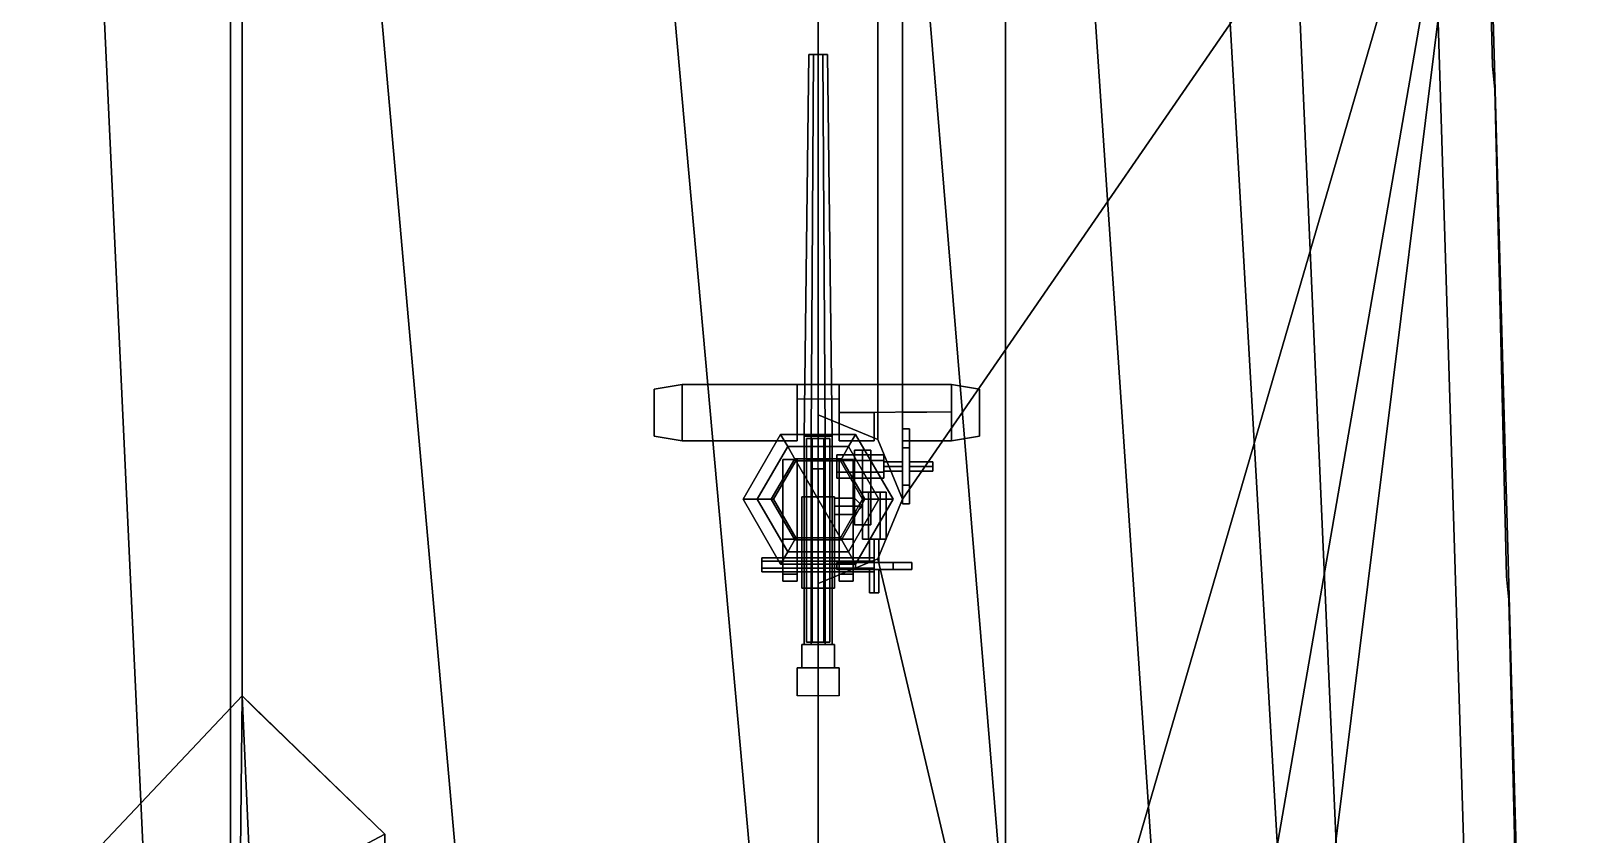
# Model space of a CAD drawing. Header units: millimetres. Extents: x -9 to 9, y -100 to 98.
# Drawn here: x 2.19 to 8.8, y 29.94 to 33.37 of the extents above; entities that cross this region are included whole.
import ezdxf

# ---------------------------------------------------------------- set-up
doc = ezdxf.new("R2010")
doc.units = ezdxf.units.MM
for name, color, linetype in [('gun', 1, 'Continuous'), ('railings', 6, 'Continuous'), ('sleeve', 5, 'Continuous'), ('superstructure', 3, 'Continuous'), ('turret', 2, 'Continuous')]:
    doc.layers.add(name, color=color, linetype=linetype)

msp = doc.modelspace()

# ---------------------------------------------------------------- linework, layer by layer
for points in [[(3.12, 20.15, -5.73), (1.7, 20.15, -5.92), (1.03, 34.97, -5.92), (2.43, 34.97, -5.73)], [(4.86, 20.15, -5.46), (3.12, 20.15, -5.73), (2.43, 34.97, -5.73), (3.55, 34.97, -5.46)], [(6.13, 20.15, -4.84), (4.86, 20.15, -5.46), (3.55, 34.97, -5.46), (4.8, 34.97, -4.84)], [(7.12, 20.15, -3.95), (6.13, 20.15, -4.84), (4.8, 34.97, -4.84), (5.9, 34.97, -3.95)], [(7.63, 20.15, -3.2), (7.12, 20.15, -3.95), (5.9, 34.97, -3.95), (6.63, 34.97, -3.2)], [(8.07, 20.15, -2.17), (7.63, 20.15, -3.2), (6.63, 34.97, -3.2), (7.22, 34.97, -2.17)], [(8.19, 20.15, -1.44), (8.07, 20.15, -2.17), (7.22, 34.97, -2.17), (7.54, 34.97, -1.44)], [(8.61, 20.15, 4.38), (8.19, 20.15, -1.44), (7.54, 34.97, -1.44), (8.15, 34.97, 4.38)], [(8.8, 20.15, 7.23), (8.61, 20.15, 4.38), (8.15, 34.97, 4.38), (8.39, 34.97, 7.23)]]:
    msp.add_3dface(points)
at = {"layer": 'gun'}
for points in [[(5.51, 33.27, 11.19), (5.53, 33.27, 11.1554), (5.52, 31.64, 11.138), (5.49, 31.64, 11.19)], [(5.53, 33.27, 11.2246), (5.51, 33.27, 11.19), (5.49, 31.64, 11.19), (5.52, 31.64, 11.242)], [(5.59, 33.27, 11.19), (5.51, 33.27, 11.19), (5.53, 33.27, 11.2246), (5.57, 33.27, 11.2246)], [(5.57, 33.27, 11.1554), (5.53, 33.27, 11.1554), (5.51, 33.27, 11.19), (5.59, 33.27, 11.19)], [(5.53, 33.27, 11.1554), (5.57, 33.27, 11.1554), (5.58, 31.64, 11.138), (5.52, 31.64, 11.138)], [(5.57, 33.27, 11.2246), (5.53, 33.27, 11.2246), (5.52, 31.64, 11.242), (5.58, 31.64, 11.242)], [(5.57, 33.27, 11.1554), (5.59, 33.27, 11.19), (5.61, 31.64, 11.19), (5.58, 31.64, 11.138)], [(5.59, 33.27, 11.19), (5.57, 33.27, 11.2246), (5.58, 31.64, 11.242), (5.61, 31.64, 11.19)], [(5.52, 31.64, 11.242), (5.49, 31.64, 11.19), (5.49, 30.75, 11.19), (5.52, 30.75, 11.242)], [(5.49, 31.64, 11.19), (5.52, 31.64, 11.138), (5.52, 30.75, 11.138), (5.49, 30.75, 11.19)], [(5.58, 31.64, 11.242), (5.52, 31.64, 11.242), (5.52, 30.75, 11.242), (5.58, 30.75, 11.242)], [(5.52, 31.64, 11.138), (5.58, 31.64, 11.138), (5.58, 30.75, 11.138), (5.52, 30.75, 11.138)], [(5.61, 31.64, 11.19), (5.58, 31.64, 11.242), (5.58, 30.75, 11.242), (5.61, 30.75, 11.19)], [(5.58, 31.64, 11.138), (5.61, 31.64, 11.19), (5.61, 30.75, 11.19), (5.58, 30.75, 11.138)], [(5.52, 31.5, 11.31), (5.55, 31.5, 11.28), (5.55, 30.75, 11.28), (5.52, 30.75, 11.31)], [(5.55, 31.5, 11.34), (5.52, 31.5, 11.31), (5.52, 30.75, 11.31), (5.55, 30.75, 11.34)], [(5.52, 31.5, 11.07), (5.55, 31.5, 11.04), (5.55, 30.75, 11.04), (5.52, 30.75, 11.07)], [(5.55, 31.5, 11.1), (5.52, 31.5, 11.07), (5.52, 30.75, 11.07), (5.55, 30.75, 11.1)], [(5.55, 31.5, 11.28), (5.58, 31.5, 11.31), (5.58, 30.75, 11.31), (5.55, 30.75, 11.28)], [(5.58, 31.5, 11.31), (5.55, 31.5, 11.34), (5.55, 30.75, 11.34), (5.58, 30.75, 11.31)], [(5.55, 31.5, 11.04), (5.58, 31.5, 11.07), (5.58, 30.75, 11.07), (5.55, 30.75, 11.04)], [(5.58, 31.5, 11.07), (5.55, 31.5, 11.1), (5.55, 30.75, 11.1), (5.58, 30.75, 11.07)], [(5.48, 30.75, 11.38), (5.48, 30.65, 11.38), (5.62, 30.65, 11.38), (5.62, 30.75, 11.38)], [(5.62, 30.75, 10.99), (5.62, 30.65, 10.99), (5.48, 30.65, 10.99), (5.48, 30.75, 10.99)], [(5.48, 30.75, 10.99), (5.48, 30.65, 10.99), (5.48, 30.65, 11.38), (5.48, 30.75, 11.38)], [(5.62, 30.75, 11.38), (5.62, 30.75, 10.99), (5.48, 30.75, 10.99), (5.48, 30.75, 11.38)], [(5.62, 30.65, 11.38), (5.62, 30.65, 10.99), (5.62, 30.75, 10.99), (5.62, 30.75, 11.38)], [(5.64, 30.65, 10.99), (5.64, 30.53, 10.99), (5.46, 30.53, 10.99), (5.46, 30.65, 10.99)], [(5.64, 30.65, 11.25), (5.64, 30.65, 10.99), (5.46, 30.65, 10.99), (5.46, 30.65, 11.25)], [(5.46, 30.65, 10.99), (5.46, 30.53, 10.99), (5.46, 30.53, 11.25), (5.46, 30.65, 11.25)], [(5.48, 30.65, 11.38), (5.48, 30.65, 11.25), (5.62, 30.65, 11.25), (5.62, 30.65, 11.38)], [(5.64, 30.53, 11.25), (5.64, 30.53, 10.99), (5.64, 30.65, 10.99), (5.64, 30.65, 11.25)]]:
    msp.add_3dface(points, dxfattribs=at)
at = {"layer": 'railings'}
for points in [[(3.09, 32.94, 12.56), (3.09, 35.26, 12.56), (3.09, 35.26, 12.45), (3.09, 32.94, 12.45)], [(3.09, 32.94, 12.45), (3.09, 35.26, 12.45), (3.09, 35.26, 12.56), (3.09, 32.94, 12.56)], [(3.09, 32.94, 12.92), (3.09, 35.26, 12.92), (3.09, 35.26, 13.03), (3.09, 32.94, 13.03)], [(3.09, 32.94, 13.03), (3.09, 35.26, 13.03), (3.09, 35.26, 12.92), (3.09, 32.94, 12.92)], [(8.43, 33.22, 7.79), (8.39, 34.87, 7.79), (8.39, 34.87, 7.68), (8.43, 33.22, 7.68)], [(8.43, 33.22, 7.68), (8.39, 34.87, 7.68), (8.39, 34.87, 7.79), (8.43, 33.22, 7.79)], [(8.43, 33.22, 8.15), (8.39, 34.87, 8.15), (8.39, 34.87, 8.26), (8.43, 33.22, 8.26)], [(8.43, 33.22, 8.26), (8.39, 34.87, 8.26), (8.39, 34.87, 8.15), (8.43, 33.22, 8.15)], [(6.35, 31.8, 10.22), (6.35, 34.11, 10.22), (6.35, 34.11, 10.33), (6.35, 31.8, 10.33)], [(6.35, 31.8, 10.33), (6.35, 34.11, 10.33), (6.35, 34.11, 10.22), (6.35, 31.8, 10.22)], [(6.35, 31.8, 10.8), (6.35, 34.11, 10.8), (6.35, 34.11, 10.69), (6.35, 31.8, 10.69)], [(6.35, 31.8, 10.69), (6.35, 34.11, 10.69), (6.35, 34.11, 10.8), (6.35, 31.8, 10.8)], [(8.43, 33.22, 7.23), (8.43, 33.22, 8.26), (8.44, 33.12, 8.26), (8.44, 33.12, 7.23)], [(8.44, 33.12, 7.23), (8.44, 33.12, 8.26), (8.43, 33.22, 8.26), (8.43, 33.22, 7.23)], [(8.49, 31.04, 7.68), (8.44, 33.12, 7.68), (8.44, 33.12, 7.79), (8.49, 31.04, 7.79)], [(8.49, 31.04, 7.79), (8.44, 33.12, 7.79), (8.44, 33.12, 7.68), (8.49, 31.04, 7.68)], [(8.49, 31.04, 8.26), (8.44, 33.12, 8.26), (8.44, 33.12, 8.15), (8.49, 31.04, 8.15)], [(8.49, 31.04, 8.15), (8.44, 33.12, 8.15), (8.44, 33.12, 8.26), (8.49, 31.04, 8.26)], [(3.09, 32.84, 12), (3.09, 32.84, 13.03), (3.09, 32.94, 13.03), (3.09, 32.94, 12)], [(3.09, 32.94, 12), (3.09, 32.94, 13.03), (3.09, 32.84, 13.03), (3.09, 32.84, 12)], [(3.09, 30.53, 12.56), (3.09, 32.84, 12.56), (3.09, 32.84, 12.45), (3.09, 30.53, 12.45)], [(3.09, 30.53, 12.45), (3.09, 32.84, 12.45), (3.09, 32.84, 12.56), (3.09, 30.53, 12.56)], [(3.09, 30.53, 12.92), (3.09, 32.84, 12.92), (3.09, 32.84, 13.03), (3.09, 30.53, 13.03)], [(3.09, 30.53, 13.03), (3.09, 32.84, 13.03), (3.09, 32.84, 12.92), (3.09, 30.53, 12.92)], [(6.35, 31.7, 9.77), (6.35, 31.7, 10.8), (6.35, 31.8, 10.8), (6.35, 31.8, 9.77)], [(6.35, 31.8, 9.77), (6.35, 31.8, 10.8), (6.35, 31.7, 10.8), (6.35, 31.7, 9.77)], [(6.35, 29.39, 10.33), (6.35, 31.7, 10.33), (6.35, 31.7, 10.22), (6.35, 29.39, 10.22)], [(6.35, 29.39, 10.22), (6.35, 31.7, 10.22), (6.35, 31.7, 10.33), (6.35, 29.39, 10.33)], [(6.35, 29.39, 10.69), (6.35, 31.7, 10.69), (6.35, 31.7, 10.8), (6.35, 29.39, 10.8)], [(6.35, 29.39, 10.8), (6.35, 31.7, 10.8), (6.35, 31.7, 10.69), (6.35, 29.39, 10.69)], [(8.5, 30.94, 7.23), (8.5, 30.94, 8.26), (8.49, 31.04, 8.26), (8.49, 31.04, 7.23)], [(8.49, 31.04, 7.23), (8.49, 31.04, 8.26), (8.5, 30.94, 8.26), (8.5, 30.94, 7.23)], [(8.55, 28.86, 7.79), (8.5, 30.94, 7.79), (8.5, 30.94, 7.68), (8.55, 28.86, 7.68)], [(8.55, 28.86, 7.68), (8.5, 30.94, 7.68), (8.5, 30.94, 7.79), (8.55, 28.86, 7.79)], [(8.55, 28.86, 8.15), (8.5, 30.94, 8.15), (8.5, 30.94, 8.26), (8.55, 28.86, 8.26)], [(8.55, 28.86, 8.26), (8.5, 30.94, 8.26), (8.5, 30.94, 8.15), (8.55, 28.86, 8.15)], [(3.15, 30.47, 12), (3.15, 30.47, 13.03), (3.09, 30.53, 13.03), (3.09, 30.53, 12)], [(3.09, 30.53, 12), (3.09, 30.53, 13.03), (3.15, 30.47, 13.03), (3.15, 30.47, 12)], [(3.7, 29.94, 12.56), (3.15, 30.47, 12.56), (3.15, 30.47, 12.45), (3.7, 29.94, 12.45)], [(3.7, 29.94, 12.45), (3.15, 30.47, 12.45), (3.15, 30.47, 12.56), (3.7, 29.94, 12.56)], [(3.7, 29.94, 12.92), (3.15, 30.47, 12.92), (3.15, 30.47, 13.03), (3.7, 29.94, 13.03)], [(3.7, 29.94, 13.03), (3.15, 30.47, 13.03), (3.15, 30.47, 12.92), (3.7, 29.94, 12.92)]]:
    msp.add_3dface(points, dxfattribs=at)
at = {"layer": 'sleeve'}
for points in [[(5.5, 31.63, 11.07), (5.525, 31.63, 11.0267), (5.525, 30.76, 11.0267), (5.5, 30.76, 11.07)], [(5.525, 31.63, 11.1133), (5.5, 31.63, 11.07), (5.5, 30.76, 11.07), (5.525, 30.76, 11.1133)], [(5.6, 31.63, 11.07), (5.5, 31.63, 11.07), (5.525, 31.63, 11.1133), (5.575, 31.63, 11.1133)], [(5.575, 31.63, 11.0267), (5.525, 31.63, 11.0267), (5.5, 31.63, 11.07), (5.6, 31.63, 11.07)], [(5.525, 31.63, 11.0267), (5.575, 31.63, 11.0267), (5.575, 30.76, 11.0267), (5.525, 30.76, 11.0267)], [(5.575, 31.63, 11.1133), (5.525, 31.63, 11.1133), (5.525, 30.76, 11.1133), (5.575, 30.76, 11.1133)], [(5.575, 31.63, 11.0267), (5.6, 31.63, 11.07), (5.6, 30.76, 11.07), (5.575, 30.76, 11.0267)], [(5.6, 31.63, 11.07), (5.575, 31.63, 11.1133), (5.575, 30.76, 11.1133), (5.6, 30.76, 11.07)], [(5.5, 31.54, 11.31), (5.525, 31.54, 11.2667), (5.525, 30.76, 11.2667), (5.5, 30.76, 11.31)], [(5.525, 31.54, 11.3533), (5.5, 31.54, 11.31), (5.5, 30.76, 11.31), (5.525, 30.76, 11.3533)], [(5.575, 31.54, 11.2667), (5.525, 31.54, 11.2667), (5.5, 31.54, 11.31), (5.6, 31.54, 11.31)], [(5.6, 31.54, 11.31), (5.5, 31.54, 11.31), (5.525, 31.54, 11.3533), (5.575, 31.54, 11.3533)], [(5.525, 31.54, 11.2667), (5.575, 31.54, 11.2667), (5.575, 30.76, 11.2667), (5.525, 30.76, 11.2667)], [(5.575, 31.54, 11.3533), (5.525, 31.54, 11.3533), (5.525, 30.76, 11.3533), (5.575, 30.76, 11.3533)], [(5.575, 31.54, 11.2667), (5.6, 31.54, 11.31), (5.6, 30.76, 11.31), (5.575, 30.76, 11.2667)], [(5.6, 31.54, 11.31), (5.575, 31.54, 11.3533), (5.575, 30.76, 11.3533), (5.6, 30.76, 11.31)], [(5.74, 31.58, 11.235), (5.705, 31.58, 11.2), (5.705, 31.26, 11.2), (5.74, 31.26, 11.235)], [(5.705, 31.58, 11.2), (5.74, 31.58, 11.165), (5.74, 31.26, 11.165), (5.705, 31.26, 11.2)], [(5.775, 31.58, 11.2), (5.74, 31.58, 11.165), (5.705, 31.58, 11.2), (5.74, 31.58, 11.235)], [(5.775, 31.58, 11.2), (5.74, 31.58, 11.235), (5.74, 31.26, 11.235), (5.775, 31.26, 11.2)], [(5.74, 31.58, 11.165), (5.775, 31.58, 11.2), (5.775, 31.26, 11.2), (5.74, 31.26, 11.165)], [(5.48, 31.38, 11.38), (5.48, 30.99, 11.38), (5.62, 30.99, 11.38), (5.62, 31.38, 11.38)], [(5.62, 31.38, 10.99), (5.62, 30.99, 10.99), (5.48, 30.99, 10.99), (5.48, 31.38, 10.99)], [(5.48, 31.38, 10.99), (5.48, 30.99, 10.99), (5.48, 30.99, 11.38), (5.48, 31.38, 11.38)], [(5.62, 31.38, 11.38), (5.62, 31.38, 10.99), (5.48, 31.38, 10.99), (5.48, 31.38, 11.38)], [(5.62, 30.99, 11.38), (5.62, 30.99, 10.99), (5.62, 31.38, 10.99), (5.62, 31.38, 11.38)], [(5.62, 31.375, 11.2), (5.62, 31.34, 11.235), (5.74, 31.34, 11.235), (5.705, 31.375, 11.2)], [(5.62, 31.34, 11.165), (5.62, 31.375, 11.2), (5.705, 31.375, 11.2), (5.74, 31.34, 11.165)], [(5.62, 31.34, 11.235), (5.62, 31.305, 11.2), (5.705, 31.305, 11.2), (5.74, 31.34, 11.235)], [(5.62, 31.305, 11.2), (5.62, 31.34, 11.165), (5.74, 31.34, 11.165), (5.705, 31.305, 11.2)], [(5.74, 31.26, 11.235), (5.705, 31.26, 11.2), (5.74, 31.26, 11.165), (5.775, 31.26, 11.2)], [(5.31, 31.075, 11.206), (5.31, 31.105, 11.206), (5.31, 31.12, 11.18), (5.31, 31.06, 11.18)], [(5.79, 31.105, 11.206), (5.79, 31.12, 11.18), (5.31, 31.12, 11.18), (5.31, 31.105, 11.206)], [(5.31, 31.06, 11.18), (5.31, 31.12, 11.18), (5.31, 31.105, 11.154), (5.31, 31.075, 11.154)], [(5.79, 31.12, 11.18), (5.79, 31.105, 11.154), (5.31, 31.105, 11.154), (5.31, 31.12, 11.18)], [(5.79, 31.075, 11.206), (5.79, 31.105, 11.206), (5.31, 31.105, 11.206), (5.31, 31.075, 11.206)], [(5.79, 31.105, 11.154), (5.79, 31.075, 11.154), (5.31, 31.075, 11.154), (5.31, 31.105, 11.154)], [(5.79, 31.105, 11.154), (5.79, 31.12, 11.18), (5.79, 31.105, 11.206), (5.79, 31.075, 11.154)], [(5.79, 31.075, 11.154), (5.79, 31.105, 11.206), (5.79, 31.075, 11.206), (5.79, 31.06, 11.18)], [(5.79, 31.06, 11.18), (5.79, 31.075, 11.206), (5.31, 31.075, 11.206), (5.31, 31.06, 11.18)], [(5.79, 31.075, 11.154), (5.79, 31.06, 11.18), (5.31, 31.06, 11.18), (5.31, 31.075, 11.154)], [(5.48, 30.99, 11.38), (5.48, 30.99, 10.99), (5.62, 30.99, 10.99), (5.62, 30.99, 11.38)], [(5.6, 30.76, 11.31), (5.5, 30.76, 11.31), (5.525, 30.76, 11.2667), (5.575, 30.76, 11.2667)], [(5.575, 30.76, 11.3533), (5.525, 30.76, 11.3533), (5.5, 30.76, 11.31), (5.6, 30.76, 11.31)], [(5.575, 30.76, 11.1133), (5.525, 30.76, 11.1133), (5.5, 30.76, 11.07), (5.6, 30.76, 11.07)], [(5.6, 30.76, 11.07), (5.5, 30.76, 11.07), (5.525, 30.76, 11.0267), (5.575, 30.76, 11.0267)]]:
    msp.add_3dface(points, dxfattribs=at)
at = {"layer": 'superstructure'}
for points in [[(3.04, 25.87, 9.77), (3.04, 38.72, 9.77), (3.04, 38.72, 11.95), (3.04, 25.87, 11.95)], [(3.04, 25.87, 11.95), (3.04, 38.72, 11.95), (3.09, 35.26, 11.95), (3.09, 30.53, 11.95)], [(6.35, 29.25, 9.77), (6.35, 37.72, 9.77), (-6.35, 37.72, 9.77), (-6.35, 29.25, 9.77)], [(5.55, 29.25, 9.72), (5.55, 37.72, 9.72), (6.35, 37.72, 9.72), (6.35, 29.25, 9.72)], [(6.35, 29.25, 9.72), (6.35, 37.72, 9.72), (6.35, 37.72, 9.77), (6.35, 29.25, 9.77)], [(3.09, 30.53, 12), (3.09, 35.26, 12), (1.36, 34.07, 12), (1.36, 28.7, 12)], [(3.09, 30.53, 11.95), (3.09, 35.26, 11.95), (3.09, 35.26, 12), (3.09, 30.53, 12)], [(5.8046, 31.1154, 7.23), (6.46, 28.3362, 7.23), (8.39, 34.97, 7.23), (5.91, 31.37, 7.23)], [(8.39, 34.97, 7.23), (5.91, 34.56, 7.23), (5.91, 34.56, 7.23), (5.91, 31.37, 7.23)], [(8.39, 34.97, 7.23), (6.46, 28.3362, 7.23), (6.46, 28.3362, 7.23), (7.1262, 27.67, 7.23)], [(8.39, 34.97, 7.23), (7.1262, 27.67, 7.23), (7.1262, 27.67, 7.23), (7.37, 26.76, 7.23)], [(8.39, 34.97, 7.23), (7.37, 26.76, 7.23), (7.37, 26.76, 7.23), (8.8, 20.15, 7.23)], [(5.8046, 31.6246, 7.23), (5.91, 31.37, 7.23), (5.91, 34.56, 7.23), (5.8046, 34.3054, 7.23)], [(5.55, 31.73, 7.23), (5.8046, 31.6246, 7.23), (5.8046, 34.3054, 7.23), (5.55, 34.2, 7.23)], [(5.55, 31.73, 7.23), (5.55, 34.2, 7.23), (5.55, 34.2, 9.72), (5.55, 31.73, 9.72)], [(5.55, 31.73, 9.72), (5.8046, 31.6246, 9.72), (5.8046, 31.6246, 7.23), (5.55, 31.73, 7.23)], [(5.8046, 31.6246, 9.72), (5.91, 31.37, 9.72), (5.91, 31.37, 7.23), (5.8046, 31.6246, 7.23)], [(5.91, 31.37, 9.72), (5.8046, 31.1154, 9.72), (5.8046, 31.1154, 7.23), (5.91, 31.37, 7.23)], [(5.8046, 31.1154, 9.72), (5.55, 31.01, 9.72), (5.55, 31.01, 7.23), (5.8046, 31.1154, 7.23)], [(5.55, 28.58, 7.23), (6.46, 28.3362, 7.23), (5.8046, 31.1154, 7.23), (5.55, 31.01, 7.23)], [(5.55, 28.58, 7.23), (5.55, 31.01, 7.23), (5.55, 31.01, 9.72), (5.55, 28.58, 9.72)], [(3.7, 29.94, 12), (3.09, 30.53, 12), (1.36, 28.7, 12)], [(3.04, 25.87, 11.95), (3.09, 30.53, 11.95), (3.23, 27.39, 11.95), (3.23, 25.76, 11.95)], [(3.7, 29.94, 11.95), (3.09, 30.53, 11.95), (3.09, 30.53, 12), (3.7, 29.94, 12)], [(3.23, 27.39, 11.95), (3.09, 30.53, 11.95), (3.7, 29.94, 11.95), (3.7, 27.8, 11.95)], [(3.7, 27.8, 12), (3.7, 29.94, 12), (1.36, 28.7, 12), (1.27, 28.6, 12)], [(3.7, 27.8, 11.95), (3.7, 29.94, 11.95), (3.7, 29.94, 12), (3.7, 27.8, 12)]]:
    msp.add_3dface(points, dxfattribs=at)
at = {"layer": 'turret'}
for points in [[(4.97, 31.86, 10.55), (4.85, 31.84, 10.64), (4.85, 31.64, 11.74), (4.97, 31.62, 11.85)], [(4.97, 31.62, 11.85), (4.85, 31.64, 11.74), (4.85, 31.84, 10.64), (4.97, 31.86, 10.55)], [(4.97, 31.86, 10.55), (5.46, 31.86, 10.55), (5.46, 31.62, 11.85), (4.97, 31.62, 11.85)], [(4.97, 31.62, 11.85), (5.46, 31.62, 11.85), (5.46, 31.86, 10.55), (4.97, 31.86, 10.55)], [(5.46, 31.7991, 10.88), (5.64, 31.7971, 10.88), (5.64, 31.86, 10.55), (5.46, 31.86, 10.55)], [(5.46, 31.86, 10.55), (5.64, 31.86, 10.55), (5.64, 31.7971, 10.88), (5.46, 31.7991, 10.88)], [(5.55, 31.54, 10.66), (5.55, 31.83, 10.66), (5.55, 31.82, 10.72), (5.55, 31.54, 10.72)], [(5.55, 31.54, 10.72), (5.55, 31.82, 10.72), (5.55, 31.83, 10.66), (5.55, 31.54, 10.66)], [(5.64, 31.74, 11.18), (6.12, 31.7437, 11.18), (6.12, 31.86, 10.55), (5.64, 31.86, 10.55)], [(5.64, 31.86, 10.55), (6.12, 31.86, 10.55), (6.12, 31.7437, 11.18), (5.64, 31.74, 11.18)], [(6.12, 31.62, 11.85), (6.24, 31.64, 11.74), (6.24, 31.84, 10.64), (6.12, 31.86, 10.55)], [(6.12, 31.86, 10.55), (6.24, 31.84, 10.64), (6.24, 31.64, 11.74), (6.12, 31.62, 11.85)], [(5.64, 31.74, 11.18), (5.79, 31.74, 11.18), (5.79, 31.62, 11.84), (5.64, 31.62, 11.84)], [(5.64, 31.62, 11.84), (5.79, 31.62, 11.84), (5.79, 31.74, 11.18), (5.64, 31.74, 11.18)], [(5.91, 31.74, 11.18), (6.12, 31.7437, 11.18), (6.12, 31.62, 11.85), (5.91, 31.62, 11.85)], [(5.91, 31.62, 11.85), (6.12, 31.62, 11.85), (6.12, 31.7437, 11.18), (5.91, 31.74, 11.18)], [(5.39, 31.6471, 9.77), (5.23, 31.37, 9.77), (5.23, 31.37, 10.09), (5.39, 31.6471, 10.09)], [(5.39, 31.6471, 10.09), (5.23, 31.37, 10.09), (5.29, 31.37, 10.16), (5.42, 31.5952, 10.16)], [(5.71, 31.6471, 9.77), (5.39, 31.6471, 9.77), (5.39, 31.6471, 10.09), (5.71, 31.6471, 10.09)], [(5.71, 31.6471, 10.09), (5.39, 31.6471, 10.09), (5.42, 31.5952, 10.16), (5.68, 31.5952, 10.16)], [(5.87, 31.37, 10.09), (5.71, 31.6471, 10.09), (5.68, 31.5952, 10.16), (5.81, 31.37, 10.16)], [(5.87, 31.37, 9.77), (5.71, 31.6471, 9.77), (5.71, 31.6471, 10.09), (5.87, 31.37, 10.09)], [(5.91, 31.35, 10.84), (5.91, 31.67, 10.84), (5.91, 31.59, 10.7014), (5.91, 31.43, 10.7014)], [(5.94, 31.67, 10.84), (5.94, 31.59, 10.7014), (5.91, 31.59, 10.7014), (5.91, 31.67, 10.84)], [(5.91, 31.43, 10.9786), (5.91, 31.59, 10.9786), (5.91, 31.67, 10.84), (5.91, 31.35, 10.84)], [(5.94, 31.59, 10.9786), (5.94, 31.67, 10.84), (5.91, 31.67, 10.84), (5.91, 31.59, 10.9786)], [(5.94, 31.43, 10.7014), (5.94, 31.59, 10.7014), (5.94, 31.67, 10.84), (5.94, 31.35, 10.84)], [(5.94, 31.35, 10.84), (5.94, 31.67, 10.84), (5.94, 31.59, 10.9786), (5.94, 31.43, 10.9786)], [(5.42, 31.5952, 10.16), (5.29, 31.37, 10.16), (5.36, 31.37, 10.57), (5.455, 31.5345, 10.57)], [(5.45, 31.5432, 10.6), (5.35, 31.37, 10.6), (5.35, 31.37, 10.83), (5.45, 31.5432, 10.83)], [(5.455, 31.5345, 10.57), (5.36, 31.37, 10.57), (5.35, 31.37, 10.6), (5.45, 31.5432, 10.6)], [(5.35, 31.37, 10.83), (5.45, 31.1968, 10.83), (5.65, 31.1968, 10.83), (5.45, 31.5432, 10.83)], [(5.46, 31.54, 10.83), (5.46, 31.2, 10.83), (5.4, 31.2, 10.83), (5.4, 31.54, 10.83)], [(5.4, 31.54, 10.83), (5.4, 31.2, 10.83), (5.4, 31.02, 11.15), (5.4, 31.12, 11.25)], [(5.46, 31.12, 11.25), (5.46, 31.54, 10.83), (5.4, 31.54, 10.83), (5.4, 31.12, 11.25)], [(5.68, 31.5952, 10.16), (5.42, 31.5952, 10.16), (5.455, 31.5345, 10.57), (5.645, 31.5345, 10.57)], [(5.65, 31.5432, 10.6), (5.45, 31.5432, 10.6), (5.45, 31.5432, 10.83), (5.65, 31.5432, 10.83)], [(5.645, 31.5345, 10.57), (5.455, 31.5345, 10.57), (5.45, 31.5432, 10.6), (5.65, 31.5432, 10.6)], [(5.45, 31.5432, 10.83), (5.65, 31.1968, 10.83), (5.75, 31.37, 10.83), (5.65, 31.5432, 10.83)], [(5.46, 31.02, 11.15), (5.46, 31.2, 10.83), (5.46, 31.54, 10.83), (5.46, 31.12, 11.25)], [(5.63, 31.46, 10.84), (5.63, 31.56, 10.84), (5.63, 31.535, 10.7967), (5.63, 31.485, 10.7967)], [(5.63, 31.485, 10.8833), (5.63, 31.535, 10.8833), (5.63, 31.56, 10.84), (5.63, 31.46, 10.84)], [(5.83, 31.56, 10.84), (5.83, 31.535, 10.7967), (5.63, 31.535, 10.7967), (5.63, 31.56, 10.84)], [(5.83, 31.535, 10.8833), (5.83, 31.56, 10.84), (5.63, 31.56, 10.84), (5.63, 31.535, 10.8833)], [(5.7, 31.54, 10.83), (5.7, 31.2, 10.83), (5.64, 31.2, 10.83), (5.64, 31.54, 10.83)], [(5.7, 31.12, 11.25), (5.7, 31.54, 10.83), (5.64, 31.54, 10.83), (5.64, 31.12, 11.25)], [(5.64, 31.54, 10.83), (5.64, 31.2, 10.83), (5.64, 31.02, 11.15), (5.64, 31.12, 11.25)], [(5.81, 31.37, 10.16), (5.68, 31.5952, 10.16), (5.645, 31.5345, 10.57), (5.74, 31.37, 10.57)], [(5.74, 31.37, 10.57), (5.645, 31.5345, 10.57), (5.65, 31.5432, 10.6), (5.75, 31.37, 10.6)], [(5.75, 31.37, 10.6), (5.65, 31.5432, 10.6), (5.65, 31.5432, 10.83), (5.75, 31.37, 10.83)], [(5.7, 31.02, 11.15), (5.7, 31.2, 10.83), (5.7, 31.54, 10.83), (5.7, 31.12, 11.25)], [(5.83, 31.485, 10.7967), (5.83, 31.535, 10.7967), (5.83, 31.56, 10.84), (5.83, 31.46, 10.84)], [(5.83, 31.46, 10.84), (5.83, 31.56, 10.84), (5.83, 31.535, 10.8833), (5.83, 31.485, 10.8833)], [(5.94, 31.59, 10.7014), (5.94, 31.43, 10.7014), (5.91, 31.43, 10.7014), (5.91, 31.59, 10.7014)], [(5.94, 31.43, 10.9786), (5.94, 31.59, 10.9786), (5.91, 31.59, 10.9786), (5.91, 31.43, 10.9786)], [(5.83, 31.535, 10.7967), (5.83, 31.485, 10.7967), (5.63, 31.485, 10.7967), (5.63, 31.535, 10.7967)], [(5.83, 31.485, 10.8833), (5.83, 31.535, 10.8833), (5.63, 31.535, 10.8833), (5.63, 31.485, 10.8833)], [(5.83, 31.485, 10.7967), (5.83, 31.46, 10.84), (5.63, 31.46, 10.84), (5.63, 31.485, 10.7967)], [(5.83, 31.46, 10.84), (5.83, 31.485, 10.8833), (5.63, 31.485, 10.8833), (5.63, 31.46, 10.84)], [(5.91, 31.53, 10.84), (5.91, 31.51, 10.82), (5.83, 31.51, 10.82), (5.83, 31.53, 10.84)], [(5.91, 31.51, 10.86), (5.91, 31.53, 10.84), (5.83, 31.53, 10.84), (5.83, 31.51, 10.86)], [(5.91, 31.51, 10.82), (5.91, 31.49, 10.84), (5.83, 31.49, 10.84), (5.83, 31.51, 10.82)], [(5.91, 31.49, 10.84), (5.91, 31.51, 10.86), (5.83, 31.51, 10.86), (5.83, 31.49, 10.84)], [(6.04, 31.53, 10.94), (6.04, 31.51, 10.92), (5.94, 31.51, 10.92), (5.94, 31.53, 10.94)], [(6.04, 31.51, 10.96), (6.04, 31.53, 10.94), (5.94, 31.53, 10.94), (5.94, 31.51, 10.96)], [(6.04, 31.51, 10.92), (6.04, 31.49, 10.94), (5.94, 31.49, 10.94), (5.94, 31.51, 10.92)], [(6.04, 31.49, 10.94), (6.04, 31.51, 10.96), (5.94, 31.51, 10.96), (5.94, 31.49, 10.94)], [(6.04, 31.49, 10.94), (6.04, 31.51, 10.92), (6.04, 31.53, 10.94), (6.04, 31.51, 10.96)], [(5.94, 31.43, 10.7014), (5.94, 31.35, 10.84), (5.91, 31.35, 10.84), (5.91, 31.43, 10.7014)], [(5.94, 31.35, 10.84), (5.94, 31.43, 10.9786), (5.91, 31.43, 10.9786), (5.91, 31.35, 10.84)], [(5.23, 31.37, 9.77), (5.39, 31.0929, 9.77), (5.39, 31.0929, 10.09), (5.23, 31.37, 10.09)], [(5.23, 31.37, 10.09), (5.39, 31.0929, 10.09), (5.42, 31.1448, 10.16), (5.29, 31.37, 10.16)], [(5.29, 31.37, 10.16), (5.42, 31.1448, 10.16), (5.455, 31.2055, 10.57), (5.36, 31.37, 10.57)], [(5.35, 31.37, 10.6), (5.45, 31.1968, 10.6), (5.45, 31.1968, 10.83), (5.35, 31.37, 10.83)], [(5.36, 31.37, 10.57), (5.455, 31.2055, 10.57), (5.45, 31.1968, 10.6), (5.35, 31.37, 10.6)], [(5.68, 31.1448, 10.16), (5.81, 31.37, 10.16), (5.74, 31.37, 10.57), (5.645, 31.2055, 10.57)], [(5.645, 31.2055, 10.57), (5.74, 31.37, 10.57), (5.75, 31.37, 10.6), (5.65, 31.1968, 10.6)], [(5.65, 31.1968, 10.6), (5.75, 31.37, 10.6), (5.75, 31.37, 10.83), (5.65, 31.1968, 10.83)], [(5.71, 31.0929, 10.09), (5.87, 31.37, 10.09), (5.81, 31.37, 10.16), (5.68, 31.1448, 10.16)], [(5.71, 31.0929, 9.77), (5.87, 31.37, 9.77), (5.87, 31.37, 10.09), (5.71, 31.0929, 10.09)], [(5.765, 31.4, 10.7733), (5.74, 31.4, 10.73), (5.74, 31.2, 10.73), (5.765, 31.2, 10.7733)], [(5.84, 31.4, 10.73), (5.74, 31.4, 10.73), (5.765, 31.4, 10.7733), (5.815, 31.4, 10.7733)], [(5.74, 31.4, 10.73), (5.765, 31.4, 10.6867), (5.765, 31.2, 10.6867), (5.74, 31.2, 10.73)], [(5.815, 31.4, 10.6867), (5.765, 31.4, 10.6867), (5.74, 31.4, 10.73), (5.84, 31.4, 10.73)], [(5.765, 31.4, 10.6867), (5.815, 31.4, 10.6867), (5.815, 31.2, 10.6867), (5.765, 31.2, 10.6867)], [(5.815, 31.4, 10.7733), (5.765, 31.4, 10.7733), (5.765, 31.2, 10.7733), (5.815, 31.2, 10.7733)], [(5.84, 31.4, 10.73), (5.815, 31.4, 10.7733), (5.815, 31.2, 10.7733), (5.84, 31.2, 10.73)], [(5.815, 31.4, 10.6867), (5.84, 31.4, 10.73), (5.84, 31.2, 10.73), (5.815, 31.2, 10.6867)], [(5.39, 31.0929, 10.09), (5.71, 31.0929, 10.09), (5.68, 31.1448, 10.16), (5.42, 31.1448, 10.16)], [(5.4, 31.02, 11.15), (5.4, 31.2, 10.83), (5.46, 31.2, 10.83), (5.46, 31.02, 11.15)], [(5.42, 31.1448, 10.16), (5.68, 31.1448, 10.16), (5.645, 31.2055, 10.57), (5.455, 31.2055, 10.57)], [(5.455, 31.2055, 10.57), (5.645, 31.2055, 10.57), (5.65, 31.1968, 10.6), (5.45, 31.1968, 10.6)], [(5.45, 31.1968, 10.6), (5.65, 31.1968, 10.6), (5.65, 31.1968, 10.83), (5.45, 31.1968, 10.83)], [(5.64, 31.02, 11.15), (5.64, 31.2, 10.83), (5.7, 31.2, 10.83), (5.7, 31.02, 11.15)], [(5.815, 31.2, 10.7733), (5.765, 31.2, 10.7733), (5.74, 31.2, 10.73), (5.84, 31.2, 10.73)], [(5.84, 31.2, 10.73), (5.74, 31.2, 10.73), (5.765, 31.2, 10.6867), (5.815, 31.2, 10.6867)], [(5.79, 31.1, 10.71), (5.77, 31.1, 10.73), (5.77, 31.2, 10.73), (5.79, 31.2, 10.71)], [(5.77, 31.1, 10.73), (5.79, 31.1, 10.75), (5.79, 31.2, 10.75), (5.77, 31.2, 10.73)], [(5.81, 31.1, 10.73), (5.79, 31.1, 10.71), (5.79, 31.2, 10.71), (5.81, 31.2, 10.73)], [(5.79, 31.1, 10.75), (5.81, 31.1, 10.73), (5.81, 31.2, 10.73), (5.79, 31.2, 10.75)], [(5.39, 31.0929, 9.77), (5.71, 31.0929, 9.77), (5.71, 31.0929, 10.09), (5.39, 31.0929, 10.09)], [(5.46, 31.05, 11.25), (5.46, 31.12, 11.25), (5.4, 31.12, 11.25), (5.4, 31.05, 11.25)], [(5.4, 31.12, 11.25), (5.4, 31.02, 11.15), (5.4, 31.02, 11.22), (5.4, 31.05, 11.25)], [(5.46, 31.02, 11.22), (5.46, 31.02, 11.15), (5.46, 31.12, 11.25), (5.46, 31.05, 11.25)], [(5.71, 31.1, 10.8686), (5.87, 31.1, 10.8686), (5.95, 31.1, 10.73), (5.63, 31.1, 10.73)], [(5.63, 31.07, 10.73), (5.71, 31.07, 10.8686), (5.71, 31.1, 10.8686), (5.63, 31.1, 10.73)], [(5.63, 31.1, 10.73), (5.95, 31.1, 10.73), (5.87, 31.1, 10.5914), (5.71, 31.1, 10.5914)], [(5.71, 31.07, 10.5914), (5.63, 31.07, 10.73), (5.63, 31.1, 10.73), (5.71, 31.1, 10.5914)], [(5.7, 31.05, 11.25), (5.7, 31.12, 11.25), (5.64, 31.12, 11.25), (5.64, 31.05, 11.25)], [(5.64, 31.12, 11.25), (5.64, 31.02, 11.15), (5.64, 31.02, 11.22), (5.64, 31.05, 11.25)], [(5.7, 31.02, 11.22), (5.7, 31.02, 11.15), (5.7, 31.12, 11.25), (5.7, 31.05, 11.25)], [(5.87, 31.07, 10.5914), (5.71, 31.07, 10.5914), (5.71, 31.1, 10.5914), (5.87, 31.1, 10.5914)], [(5.71, 31.07, 10.8686), (5.87, 31.07, 10.8686), (5.87, 31.1, 10.8686), (5.71, 31.1, 10.8686)], [(5.87, 31.07, 10.8686), (5.95, 31.07, 10.73), (5.95, 31.1, 10.73), (5.87, 31.1, 10.8686)], [(5.95, 31.07, 10.73), (5.87, 31.07, 10.5914), (5.87, 31.1, 10.5914), (5.95, 31.1, 10.73)], [(5.4, 31.05, 11.25), (5.4, 31.02, 11.22), (5.46, 31.02, 11.22), (5.46, 31.05, 11.25)], [(5.4, 31.02, 11.22), (5.4, 31.02, 11.15), (5.46, 31.02, 11.15), (5.46, 31.02, 11.22)], [(5.63, 31.07, 10.73), (5.95, 31.07, 10.73), (5.87, 31.07, 10.8686), (5.71, 31.07, 10.8686)], [(5.71, 31.07, 10.5914), (5.87, 31.07, 10.5914), (5.95, 31.07, 10.73), (5.63, 31.07, 10.73)], [(5.64, 31.05, 11.25), (5.64, 31.02, 11.22), (5.7, 31.02, 11.22), (5.7, 31.05, 11.25)], [(5.64, 31.02, 11.22), (5.64, 31.02, 11.15), (5.7, 31.02, 11.15), (5.7, 31.02, 11.22)], [(5.79, 30.97, 10.81), (5.77, 30.97, 10.83), (5.77, 31.07, 10.83), (5.79, 31.07, 10.81)], [(5.77, 30.97, 10.83), (5.79, 30.97, 10.85), (5.79, 31.07, 10.85), (5.77, 31.07, 10.83)], [(5.81, 30.97, 10.83), (5.79, 30.97, 10.81), (5.79, 31.07, 10.81), (5.81, 31.07, 10.83)], [(5.79, 30.97, 10.85), (5.81, 30.97, 10.83), (5.81, 31.07, 10.83), (5.79, 31.07, 10.85)], [(5.77, 30.97, 10.83), (5.79, 30.97, 10.81), (5.81, 30.97, 10.83), (5.79, 30.97, 10.85)]]:
    msp.add_3dface(points, dxfattribs=at)

doc.saveas('drawing.dxf')
